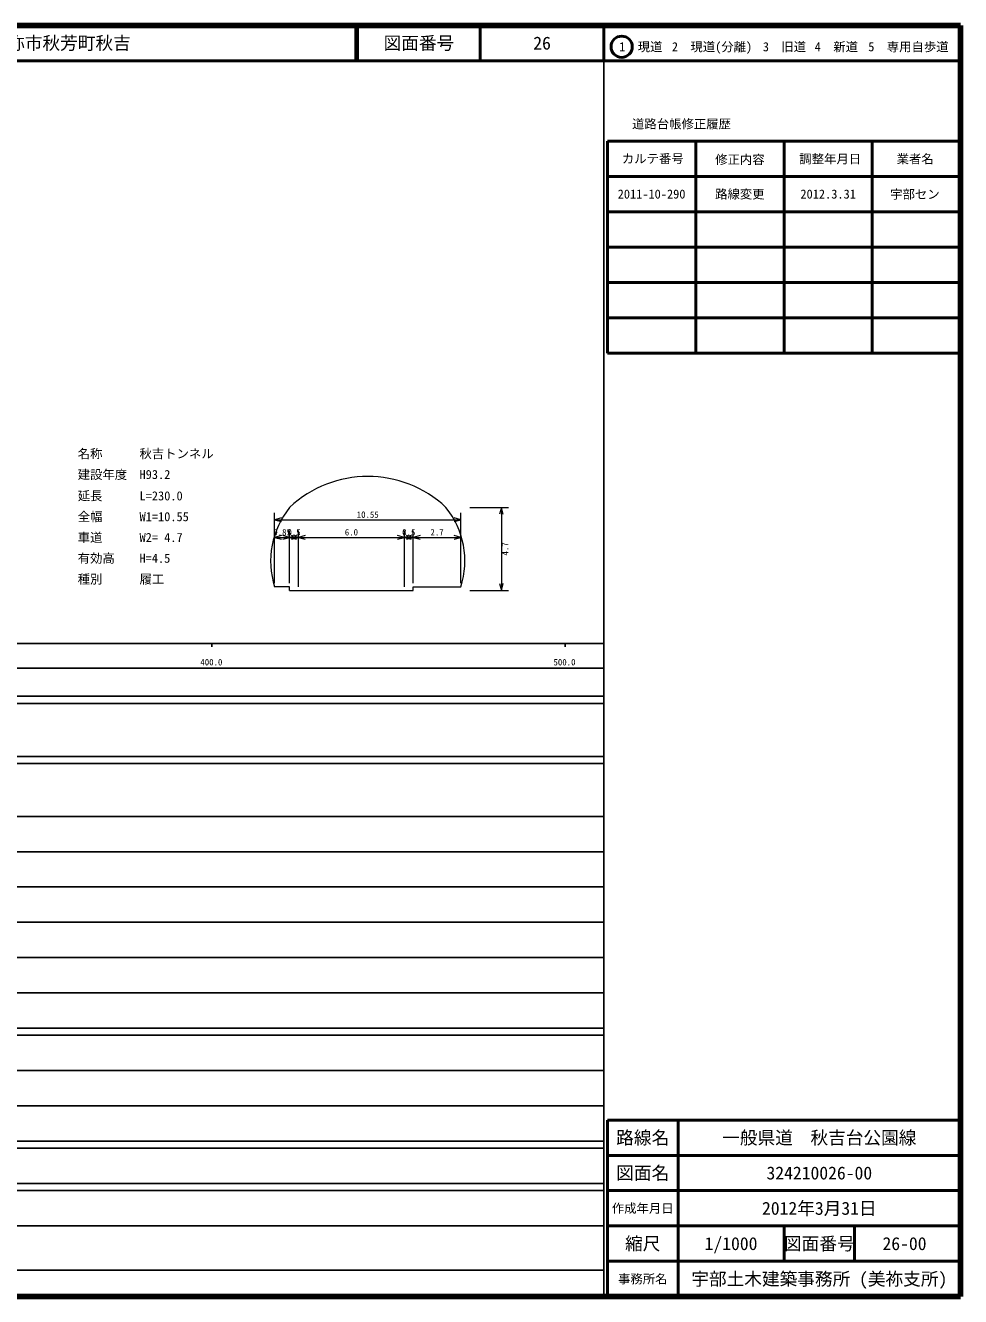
# Model space of a CAD drawing. Units: millimetres on the paper, enlarged 1000 times, with parts at other scales. Extents: x 40000 to 680000, y 20000 to 380000.
# Drawn here: x 415192 to 680000, y 20000 to 380000 of the extents above; entities that cross this region are included whole.
import ezdxf
from ezdxf.enums import TextEntityAlignment as Align

# ---------------------------------------------------------------- set-up
doc = ezdxf.new("R2010")
doc.units = ezdxf.units.MM
doc.header["$LTSCALE"] = 1000
for name, color, linetype, lineweight in [('M-STR-HTXT', 7, 'Continuous', 13), ('M-TTL', 2, 'Continuous', 140), ('M-TTL-BAND', 7, 'Continuous', 25), ('M-TTL-FRAM', 2, 'Continuous', 50), ('M-TTL-LINE', 7, 'Continuous', 50)]:
    doc.layers.add(name, color=color, linetype=linetype, lineweight=lineweight)
doc.layers.add('M-TTL-TXT', color=7, linetype='Continuous')
doc.styles.add('ＭＳ ゴシック', font='')
doc.styles.get('ＭＳ ゴシック').set_extended_font_data('MS Gothic')

msp = doc.modelspace()

# ---------------------------------------------------------------- linework, layer by layer
at = {"layer": 'M-STR-HTXT'}
for p, q in [((485750, 222000), (485750, 242000)), ((538500, 222000), (538500, 242000)), ((541000, 243500), (552000, 243500)), ((550000, 243500), (549482, 241568)), ((550000, 243500), (550000, 220000)), ((550518, 241568), (550000, 243500)), ((487682, 240518), (485750, 240000)), ((485750, 240000), (538500, 240000)), ((485750, 240000), (487682, 239482)), ((538500, 240000), (536568, 240518)), ((536568, 239482), (538500, 240000)), ((487682, 235518), (485750, 235000)), ((485750, 235000), (490000, 235000)), ((485750, 235000), (487682, 234482)), ((490000, 235000), (488068, 235518)), ((488068, 234482), (490000, 235000)), ((490000, 222000), (490000, 237000)), ((491932, 235518), (490000, 235000)), ((490000, 235000), (492500, 235000)), ((490000, 235000), (491932, 234482)), ((492500, 235000), (490568, 235518)), ((490568, 234482), (492500, 235000)), ((492500, 221000), (492500, 237000)), ((494432, 235518), (492500, 235000)), ((492500, 235000), (522500, 235000)), ((492500, 235000), (494432, 234482)), ((522500, 235000), (520568, 235518)), ((520568, 234482), (522500, 235000)), ((522500, 221000), (522500, 237000)), ((524432, 235518), (522500, 235000)), ((522500, 235000), (525000, 235000)), ((522500, 235000), (524432, 234482)), ((525000, 235000), (523068, 235518)), ((523068, 234482), (525000, 235000)), ((525000, 222000), (525000, 237000)), ((526932, 235518), (525000, 235000)), ((525000, 235000), (538500, 235000)), ((525000, 235000), (526932, 234482)), ((538500, 235000), (536568, 235518)), ((536568, 234482), (538500, 235000)), ((490000, 221000), (485750, 221000)), ((490000, 220000), (490000, 221000)), ((490000, 220000), (492500, 220000)), ((492500, 220000), (522500, 220000)), ((522500, 220000), (525000, 220000)), ((525000, 220000), (525000, 221000)), ((525000, 221000), (538500, 221000)), ((541000, 220000), (552000, 220000)), ((549482, 221932), (550000, 220000)), ((550000, 220000), (550518, 221932))]:
    msp.add_line(p, q, dxfattribs=at)
for centre, radius, start, end in [((512125, 220000), 32276, 46.7262, 133.2738), ((508836, 228291), 24210, 141.08091, 197.52606), ((515414, 228291), 24210, 342.47394, 38.91909)]:
    msp.add_arc(centre, radius, start, end, dxfattribs=at)
at = {"layer": 'M-TTL'}
for p, q in [((680000, 380000), (40000, 380000)), ((680000, 20000), (680000, 380000)), ((40000, 20000), (680000, 20000))]:
    msp.add_line(p, q, dxfattribs=at)
at = {"layer": 'M-TTL-BAND'}
for p, q in [((579000, 20000), (579000, 370000)), ((40000, 205000), (579000, 205000)), ((468000, 205000), (468000, 204000)), ((568000, 205000), (568000, 204000)), ((68000, 198000), (579000, 198000)), ((40000, 190000), (579000, 190000)), ((40000, 188000), (579000, 188000)), ((40000, 173000), (579000, 173000)), ((40000, 171000), (579000, 171000)), ((40000, 156000), (579000, 156000)), ((46000, 146000), (579000, 146000)), ((52000, 136000), (579000, 136000)), ((46000, 126000), (579000, 126000)), ((52000, 116000), (579000, 116000)), ((46000, 106000), (579000, 106000)), ((40000, 96000), (579000, 96000)), ((40000, 94000), (579000, 94000)), ((49000, 84000), (579000, 84000)), ((40000, 74000), (579000, 74000)), ((40000, 64000), (579000, 64000)), ((40000, 62000), (579000, 62000)), ((40000, 52000), (579000, 52000)), ((40000, 50000), (579000, 50000)), ((40000, 40000), (579000, 40000)), ((68000, 27500), (579000, 27500))]:
    msp.add_line(p, q, dxfattribs=at)
at = {"layer": 'M-TTL-FRAM'}
for p, q in [((580000, 347197), (580000, 287197)), ((580000, 347197), (680000, 347197)), ((580000, 287197), (680000, 287197)), ((680000, 70000), (580000, 70000)), ((580000, 70000), (580000, 20000))]:
    msp.add_line(p, q, dxfattribs=at)
at = {"layer": 'M-TTL-LINE'}
for p, q in [((508747, 380000), (508747, 370000)), ((509247, 380000), (509247, 370000)), ((543997, 380000), (543997, 370000)), ((579000, 380000), (579000, 370000)), ((40000, 370000), (680000, 370000)), ((605000, 347197), (605000, 287197)), ((630000, 347197), (630000, 287197)), ((655000, 347197), (655000, 287197)), ((580000, 337197), (680000, 337197)), ((580000, 327197), (680000, 327197)), ((580000, 317197), (680000, 317197)), ((580000, 307197), (680000, 307197)), ((580000, 297197), (680000, 297197)), ((600000, 70000), (600000, 20000)), ((680000, 60000), (580000, 60000)), ((680000, 50000), (580000, 50000)), ((680000, 40000), (580000, 40000)), ((630000, 40000), (630000, 30000)), ((650000, 40000), (650000, 30000)), ((680000, 30000), (580000, 30000))]:
    msp.add_line(p, q, dxfattribs=at)
msp.add_circle((584031, 373958), 3000, dxfattribs=at)

# ---------------------------------------------------------------- texts
at = {"layer": 'M-STR-HTXT', "style": 'ＭＳ ゴシック'}
for s, p in [('名称\u3000\u3000\u3000秋吉トンネル', (430000, 260000)), ('建設年度\u3000H93.2', (430000, 254109))]:
    msp.add_text(s, height=2566, dxfattribs=at).set_placement(p, align=Align.TOP_LEFT)
for s, p in [('延長\u3000\u3000\u3000L=230.0', (430000, 244718)), ('全幅\u3000\u3000\u3000W1=10.55', (430000, 238827)), ('車道\u3000\u3000\u3000W2= 4.7', (430000, 232936)), ('有効高\u3000  H=4.5', (430000, 227045)), ('種別\u3000\u3000\u3000履工', (430000, 221153))]:
    msp.add_text(s, height=2566, dxfattribs=at).set_placement(p, align=Align.BOTTOM_LEFT)
for s, p in [('10.55', (512125, 240000)), ('0.85', (487875, 235000)), ('0.5', (491250, 235000)), ('6.0', (507500, 235000)), ('0.5', (523750, 235000)), ('2.7', (531750, 235000))]:
    msp.add_text(s, height=1833, dxfattribs=at).set_placement(p, align=Align.BOTTOM_CENTER)
msp.add_text('4.7', height=1833, rotation=90, dxfattribs=at).set_placement((552500, 231750), align=Align.BOTTOM_CENTER)
at = {"layer": 'M-TTL-BAND', "style": 'ＭＳ ゴシック'}
for s, p in [('400.0', (467844, 198195)), ('500.0', (567844, 198195))]:
    msp.add_text(s, height=1833, dxfattribs=at).set_placement(p, align=Align.BOTTOM_CENTER)
at = {"layer": 'M-TTL-TXT', "style": 'ＭＳ ゴシック'}
msp.add_text('美祢市秋芳町秋吉', height=3666, dxfattribs=at).set_placement((405024, 375000), align=Align.MIDDLE_LEFT)
for s, height, p in [('図面番号', 3666, (526622, 375000)), ('26', 3666, (561497, 375000)), ('1\u3000現道', 2566, (589448, 373958)), ('2\u3000現道(分離)', 2566, (609619, 373958)), ('3\u3000旧道', 2566, (630121, 373958)), ('4\u3000新道', 2566, (644824, 373958)), ('5\u3000専用自歩道', 2566, (665228, 373958)), ('道路台帳修正履歴', 2566, (600968, 352113)), ('カルテ番号', 2566, (592839, 342277)), ('修正内容', 2566, (617509, 342023)), ('調整年月日', 2566, (643089, 342197)), ('業者名', 2566, (667134, 342197)), ('2011-10-290', 2566, (592500, 332245)), ('路線変更', 2566, (617500, 332245)), ('2012.3.31', 2566, (642500, 332245)), ('宇部セン', 2566, (667077, 332189)), ('路線名', 3666, (590000, 65000)), ('路線名', 3666, (590000, 65000)), ('一般県道\u3000秋吉台公園線', 3666, (640000, 65000)), ('図面名', 3666, (590000, 55000)), ('図面名', 3666, (590000, 55000)), ('324210026-00', 3666, (640000, 55000)), ('2012年3月31日', 3666, (640000, 45000)), ('作成年月日', 2566, (590000, 45000)), ('作成年月日', 2566, (590000, 45000)), ('縮尺', 3666, (590000, 35000)), ('縮尺', 3666, (590000, 35000)), ('1/1000', 3666, (615000, 35000)), ('図面番号', 3666, (640000, 35000)), ('図面番号', 3666, (640000, 35000)), ('26-00', 3666, (664125, 35000)), ('事務所名', 2566, (590000, 25000)), ('事務所名', 2566, (590000, 25000)), ('宇部土木建築事務所 (美祢支所)', 3666, (640000, 25000))]:
    msp.add_text(s, height=height, dxfattribs=at).set_placement(p, align=Align.MIDDLE_CENTER)

doc.saveas('drawing.dxf')
